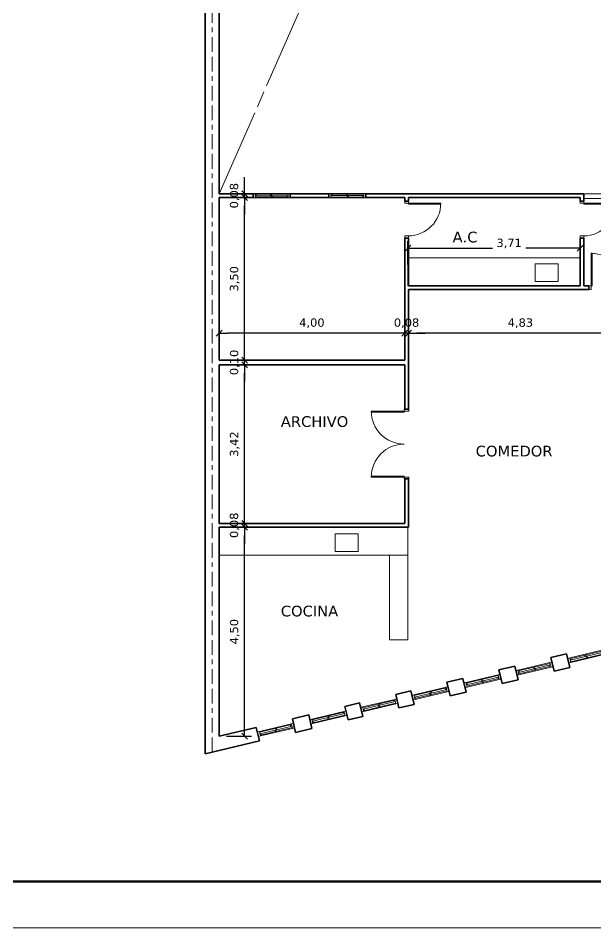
# Model space of a CAD drawing. Header units: metres. Extents: x -163 to 91, y -12 to 67.
# Drawn here: x -97.44 to -84.99, y -12.18 to 7.4 of the extents above; entities that cross this region are included whole.
import ezdxf

# ---------------------------------------------------------------- set-up
doc = ezdxf.new("R2010")
doc.units = ezdxf.units.M
doc.header["$LTSCALE"] = 0.508
doc.header["$PDMODE"] = 1
doc.header["$PDSIZE"] = -2
doc.linetypes.add('STYLE_07', pattern=[1.875, 0.625, -0.20828, 0.625, -0.20836, 0.06943, -0.13893])
doc.linetypes.add('STYLE_09', pattern=[5, 3.75, -0.277785, 0.69443, -0.277785])
doc.layers.get('0').update_dxf_attribs({"lineweight": 18})
for name, color, linetype, lineweight in [('CARPINTERIA', 7, 'Continuous', 13), ('Dimension', 7, 'Continuous', 5), ('Muros', 7, 'Continuous', 35), ('None', 7, 'Continuous', 5), ('ROTUL1', 7, 'Continuous', 20), ('Zócalo', 7, 'Continuous', 9)]:
    doc.layers.add(name, color=color, linetype=linetype, lineweight=lineweight)
doc.styles.add('HoratioDBol', font='')
doc.styles.add('Verdana', font='verdana.ttf')
doc.styles.get('HoratioDBol').set_extended_font_data('HoratioDBol')
doc.dimstyles.new('personal', dxfattribs={"dimtxt": 0.214974, "dimasz": 0.179989, "dimexe": 0.15, "dimexo": 0.159, "dimgap": 0.001, "dimtad": 1, "dimzin": 3, "dimtxsty": 'HoratioDBol', "dimblk": 'VW_SLASH', "dimcen": 0, "dimdle": 0.001, "dimazin": 0, "dimtfac": 0.8, "dimtix": 1, "dimtmove": 0, "dimatfit": 0, "dimldrblk": 'VW_CONCAVEFILLED', "dimfxl": 0, "dimfrac": 2, "dimtolj": 1, "dimtzin": 3, "dimarcsym": 0})

# ---------------------------------------------------------------- blocks, each defined once
blk = doc.blocks.new('VE80')
at = {"layer": 'CARPINTERIA', "color": 0}
for p, q in [((-0.354, 0.05), (0.357, 0.05)), ((-0.354, 0.033), (0.357, 0.033)), ((-0.332, -0.001), (-0.332, 0.033)), ((0.332, 0.001), (0.332, -0.033)), ((-0.354, -0.001), (0.357, -0.001)), ((-0.354, -0.033), (0.356, -0.033)), ((-0.354, -0.05), (0.357, -0.05))]:
    blk.add_line(p, q, dxfattribs=at)
at = {"layer": 'CARPINTERIA', "color": 0, "flags": 128}
for points in [[(-0.354, 0.05), (-0.399, 0.05), (-0.399, -0.05), (-0.354, -0.05)], [(-0.022, 0.033), (0, 0.033), (0, 0), (-0.022, 0)], [(0, 0), (0.022, 0), (0.022, -0.033), (0, -0.033)], [(0.401, 0.05), (0.357, 0.05), (0.357, -0.05), (0.401, -0.05)]]:
    blk.add_lwpolyline(points, close=True, dxfattribs=at)
blk = doc.blocks.new('P 0.80 (0.10)')
at = {"layer": 'CARPINTERIA', "color": 0, "flags": 128}
for points in [[(-0.33, 0.739), (-0.35, 0.739), (-0.35, 0.04), (-0.33, 0.04)], [(-0.4, 0.0395), (-0.35, 0.0395), (-0.35, -0.0405), (-0.4, -0.0405)], [(0.35, 0.0395), (0.4, 0.0395), (0.4, -0.0405), (0.35, -0.0405)]]:
    blk.add_lwpolyline(points, close=True, dxfattribs=at)
at = {"layer": 'CARPINTERIA', "color": 0}
blk.add_arc((-0.35, 0.038), 0.7, 0, 90, dxfattribs=at)
blk = doc.blocks.new('P1 Acc-2')
at = {"layer": 'CARPINTERIA'}
for points in [[(-0.75, -0.05), (-0.71, -0.05), (-0.71, 0.05), (-0.75, 0.05)], [(0.75, -0.05), (0.71, -0.05), (0.71, 0.05), (0.75, 0.05)], [(-0.71, -0.05), (-0.69, -0.05), (-0.69, -0.76), (-0.71, -0.76)], [(0.69, -0.05), (0.71, -0.05), (0.71, -0.76), (0.69, -0.76)]]:
    blk.add_lwpolyline(points, close=True, dxfattribs=at)
for centre, start, end in [((-0.71, -0.05), 270, 0.0796), ((0.71, -0.05), 180, 270)]:
    blk.add_arc(centre, 0.71, start, end, dxfattribs=at)
blk = doc.blocks.new('VW_SLASH')
at = {"color": 0, "linetype": 'ByBlock', "lineweight": -2}
blk.add_line((0, 0), (-1, 0), dxfattribs=at)
at = {"layer": 'Zócalo', "color": 0}
blk.add_lwpolyline([(0.35, 0.35), (-0.35, -0.35)], dxfattribs=at)
blk = doc.blocks.new('*D301')
at = {"layer": 'Defpoints', "color": 0, "lineweight": 0, "transparency": 16777216}
for p in [(-92.743, 3.62), (-92.743, 3.54), (-92.559, 3.62)]:
    blk.add_point(p, dxfattribs=at)
at = {"layer": 'Dimension', "color": 0, "lineweight": -2, "transparency": 16777216}
for p, q in [((-92.559, 3.8), (-92.559, 3.98)), ((-92.584, 3.62), (-92.409, 3.62)), ((-92.584, 3.54), (-92.409, 3.54)), ((-92.559, 3.54), (-92.559, 3.62)), ((-92.559, 3.36), (-92.559, 3.18))]:
    blk.add_line(p, q, dxfattribs=at)
at = {"layer": 'Dimension', "color": 0, "lineweight": -2, "transparency": 16777216, "xscale": 0.179989013671875, "yscale": 0.179989013671875, "zscale": 0.179989013671875}
for p, rotation in [((-92.559, 3.62), 270), ((-92.559, 3.54), 90)]:
    blk.add_blockref('VW_SLASH', p, dxfattribs=dict(at, rotation=rotation))
at = {"layer": 'Dimension', "color": 0, "transparency": 16777216, "insert": (-92.773, 3.58), "char_height": 0.1794, "attachment_point": 5, "rotation": 90, "style": 'Verdana'}
blk.add_mtext('\\A1;0,08', dxfattribs=at)
blk = doc.blocks.new('VW_CONCAVEFILLED')
at = {"linetype": 'ByBlock', "lineweight": 0}
blk.add_hatch(color=0, dxfattribs=at).paths.add_polyline_path([(-1.11, 0.3), (-1.08, 0.28), (-1.05, 0.26), (-1.01, 0.25), (-0.98, 0.23), (-0.95, 0.22), (-0.91, 0.2), (-0.88, 0.19), (-0.85, 0.17), (-0.81, 0.16), (-0.78, 0.15), (-0.75, 0.13), (-0.71, 0.12), (-0.68, 0.11), (-0.64, 0.1), (-0.61, 0.09), (-0.57, 0.08), (-0.54, 0.07), (-0.5, 0.06), (-0.47, 0.06), (-0.43, 0.05), (-0.4, 0.04), (-0.36, 0.04), (-0.33, 0.03), (-0.29, 0.02), (-0.26, 0.02), (-0.22, 0.01), (-0.18, 0.01), (-0.15, 0.01), (-0.11, 0.01), (-0.07, 0), (-0.04, 0), (0, 0), (-0.04, 0), (-0.07, 0), (-0.11, -0.01), (-0.15, -0.01), (-0.18, -0.01), (-0.22, -0.01), (-0.26, -0.02), (-0.29, -0.02), (-0.33, -0.03), (-0.36, -0.04), (-0.4, -0.04), (-0.43, -0.05), (-0.47, -0.06), (-0.5, -0.06), (-0.54, -0.07), (-0.57, -0.08), (-0.61, -0.09), (-0.64, -0.1), (-0.68, -0.11), (-0.71, -0.12), (-0.75, -0.13), (-0.78, -0.15), (-0.81, -0.16), (-0.85, -0.17), (-0.88, -0.19), (-0.91, -0.2), (-0.95, -0.22), (-0.98, -0.23), (-1.01, -0.25), (-1.05, -0.26), (-1.08, -0.28), (-1.11, -0.3), (-1.1, -0.28), (-1.08, -0.27), (-1.07, -0.25), (-1.06, -0.23), (-1.05, -0.22), (-1.04, -0.2), (-1.03, -0.18), (-1.02, -0.16), (-1.02, -0.14), (-1.01, -0.12), (-1.01, -0.1), (-1, -0.08), (-1, -0.06), (-1, -0.04), (-0.99, -0.02), (-0.99, 0), (-0.99, 0.02), (-1, 0.04), (-1, 0.06), (-1, 0.08), (-1.01, 0.1), (-1.01, 0.12), (-1.02, 0.14), (-1.02, 0.16), (-1.03, 0.18), (-1.04, 0.2), (-1.05, 0.22), (-1.06, 0.23), (-1.07, 0.25), (-1.08, 0.27), (-1.1, 0.28)])
at = {"layer": 'Zócalo', "color": 0}
blk.add_lwpolyline([(-1.11, 0.3), (-1.08, 0.28), (-1.05, 0.26), (-1.01, 0.25), (-0.98, 0.23), (-0.95, 0.22), (-0.91, 0.2), (-0.88, 0.19), (-0.85, 0.17), (-0.81, 0.16), (-0.78, 0.15), (-0.75, 0.13), (-0.71, 0.12), (-0.68, 0.11), (-0.64, 0.1), (-0.61, 0.09), (-0.57, 0.08), (-0.54, 0.07), (-0.5, 0.06), (-0.47, 0.06), (-0.43, 0.05), (-0.4, 0.04), (-0.36, 0.04), (-0.33, 0.03), (-0.29, 0.02), (-0.26, 0.02), (-0.22, 0.01), (-0.18, 0.01), (-0.15, 0.01), (-0.11, 0.01), (-0.07, 0), (-0.04, 0), (0, 0), (-0.04, 0), (-0.07, 0), (-0.11, -0.01), (-0.15, -0.01), (-0.18, -0.01), (-0.22, -0.01), (-0.26, -0.02), (-0.29, -0.02), (-0.33, -0.03), (-0.36, -0.04), (-0.4, -0.04), (-0.43, -0.05), (-0.47, -0.06), (-0.5, -0.06), (-0.54, -0.07), (-0.57, -0.08), (-0.61, -0.09), (-0.64, -0.1), (-0.68, -0.11), (-0.71, -0.12), (-0.75, -0.13), (-0.78, -0.15), (-0.81, -0.16), (-0.85, -0.17), (-0.88, -0.19), (-0.91, -0.2), (-0.95, -0.22), (-0.98, -0.23), (-1.01, -0.25), (-1.05, -0.26), (-1.08, -0.28), (-1.11, -0.3), (-1.1, -0.28), (-1.08, -0.27), (-1.07, -0.25), (-1.06, -0.23), (-1.05, -0.22), (-1.04, -0.2), (-1.03, -0.18), (-1.02, -0.16), (-1.02, -0.14), (-1.01, -0.12), (-1.01, -0.1), (-1, -0.08), (-1, -0.06), (-1, -0.04), (-0.99, -0.02), (-0.99, 0), (-0.99, 0.02), (-1, 0.04), (-1, 0.06), (-1, 0.08), (-1.01, 0.1), (-1.01, 0.12), (-1.02, 0.14), (-1.02, 0.16), (-1.03, 0.18), (-1.04, 0.2), (-1.05, 0.22), (-1.06, 0.23), (-1.07, 0.25), (-1.08, 0.27), (-1.1, 0.28)], close=True, dxfattribs=at)
blk = doc.blocks.new('*D302')
at = {"layer": 'Defpoints', "color": 0, "lineweight": 0, "transparency": 16777216}
for p in [(-92.743, 3.54), (-92.559, 3.54), (-92.309, 0.04)]:
    blk.add_point(p, dxfattribs=at)
at = {"layer": 'Dimension', "color": 0, "lineweight": -2, "transparency": 16777216}
for p, q in [((-92.584, 3.54), (-92.409, 3.54)), ((-92.559, 0.22), (-92.559, 3.36)), ((-92.468, 0.04), (-92.709, 0.04))]:
    blk.add_line(p, q, dxfattribs=at)
at = {"layer": 'Dimension', "color": 0, "lineweight": -2, "transparency": 16777216, "xscale": 0.179989013671875, "yscale": 0.179989013671875, "zscale": 0.179989013671875}
for p, rotation in [((-92.559, 3.54), 90), ((-92.559, 0.04), 270)]:
    blk.add_blockref('VW_SLASH', p, dxfattribs=dict(at, rotation=rotation))
at = {"layer": 'Dimension', "color": 0, "transparency": 16777216, "insert": (-92.772, 1.79), "char_height": 0.1794, "attachment_point": 5, "rotation": 90, "style": 'Verdana'}
blk.add_mtext('\\A1;3,50', dxfattribs=at)
blk = doc.blocks.new('*D303')
at = {"layer": 'Defpoints', "color": 0, "lineweight": 0, "transparency": 16777216}
for p in [(-92.559, 0.04), (-92.309, 0.04), (-92.329, -0.06)]:
    blk.add_point(p, dxfattribs=at)
at = {"layer": 'Dimension', "color": 0, "lineweight": -2, "transparency": 16777216}
for p, q in [((-92.559, 0.22), (-92.559, 0.4)), ((-92.468, 0.04), (-92.709, 0.04)), ((-92.559, -0.06), (-92.559, 0.04)), ((-92.488, -0.06), (-92.709, -0.06)), ((-92.559, -0.24), (-92.559, -0.42))]:
    blk.add_line(p, q, dxfattribs=at)
at = {"layer": 'Dimension', "color": 0, "lineweight": -2, "transparency": 16777216, "xscale": 0.179989013671875, "yscale": 0.179989013671875, "zscale": 0.179989013671875}
for p, rotation in [((-92.559, 0.04), 270), ((-92.559, -0.06), 90)]:
    blk.add_blockref('VW_SLASH', p, dxfattribs=dict(at, rotation=rotation))
at = {"layer": 'Dimension', "color": 0, "transparency": 16777216, "insert": (-92.772, -0.01), "char_height": 0.1794, "attachment_point": 5, "rotation": 90, "style": 'Verdana'}
blk.add_mtext('\\A1;0,10', dxfattribs=at)
blk = doc.blocks.new('*D304')
at = {"layer": 'Defpoints', "color": 0, "lineweight": 0, "transparency": 16777216}
for p in [(-92.559, -0.06), (-92.329, -0.06), (-92.435, -3.476)]:
    blk.add_point(p, dxfattribs=at)
at = {"layer": 'Dimension', "color": 0, "lineweight": -2, "transparency": 16777216}
for p, q in [((-92.488, -0.06), (-92.709, -0.06)), ((-92.559, -3.296), (-92.559, -0.24)), ((-92.594, -3.476), (-92.709, -3.476))]:
    blk.add_line(p, q, dxfattribs=at)
at = {"layer": 'Dimension', "color": 0, "lineweight": -2, "transparency": 16777216, "xscale": 0.179989013671875, "yscale": 0.179989013671875, "zscale": 0.179989013671875}
for p, rotation in [((-92.559, -0.06), 90), ((-92.559, -3.476), 270)]:
    blk.add_blockref('VW_SLASH', p, dxfattribs=dict(at, rotation=rotation))
at = {"layer": 'Dimension', "color": 0, "transparency": 16777216, "insert": (-92.772, -1.768), "char_height": 0.1794, "attachment_point": 5, "rotation": 90, "style": 'Verdana'}
blk.add_mtext('\\A1;3,42', dxfattribs=at)
blk = doc.blocks.new('*D305')
at = {"layer": 'Defpoints', "color": 0, "lineweight": 0, "transparency": 16777216}
for p in [(-92.559, -3.476), (-92.435, -3.476), (-93.109, -3.556)]:
    blk.add_point(p, dxfattribs=at)
at = {"layer": 'Dimension', "color": 0, "lineweight": -2, "transparency": 16777216}
for p, q in [((-92.559, -3.296), (-92.559, -3.116)), ((-92.594, -3.476), (-92.709, -3.476)), ((-92.559, -3.556), (-92.559, -3.476)), ((-92.95, -3.556), (-92.409, -3.556)), ((-92.559, -3.736), (-92.559, -3.916))]:
    blk.add_line(p, q, dxfattribs=at)
at = {"layer": 'Dimension', "color": 0, "lineweight": -2, "transparency": 16777216, "xscale": 0.179989013671875, "yscale": 0.179989013671875, "zscale": 0.179989013671875}
for p, rotation in [((-92.559, -3.476), 270), ((-92.559, -3.556), 90)]:
    blk.add_blockref('VW_SLASH', p, dxfattribs=dict(at, rotation=rotation))
at = {"layer": 'Dimension', "color": 0, "transparency": 16777216, "insert": (-92.773, -3.516), "char_height": 0.1794, "attachment_point": 5, "rotation": 90, "style": 'Verdana'}
blk.add_mtext('\\A1;0,08', dxfattribs=at)
blk = doc.blocks.new('*D306')
at = {"layer": 'Defpoints', "color": 0, "lineweight": 0, "transparency": 16777216}
for p in [(-93.109, -3.556), (-92.559, -3.556), (-93.109, -8.056)]:
    blk.add_point(p, dxfattribs=at)
at = {"layer": 'Dimension', "color": 0, "lineweight": -2, "transparency": 16777216}
for p, q in [((-92.95, -3.556), (-92.409, -3.556)), ((-92.559, -7.876), (-92.559, -3.736)), ((-92.95, -8.056), (-92.409, -8.056))]:
    blk.add_line(p, q, dxfattribs=at)
at = {"layer": 'Dimension', "color": 0, "lineweight": -2, "transparency": 16777216, "xscale": 0.179989013671875, "yscale": 0.179989013671875, "zscale": 0.179989013671875}
for p, rotation in [((-92.559, -3.556), 90), ((-92.559, -8.056), 270)]:
    blk.add_blockref('VW_SLASH', p, dxfattribs=dict(at, rotation=rotation))
at = {"layer": 'Dimension', "color": 0, "transparency": 16777216, "insert": (-92.772, -5.806), "char_height": 0.1794, "attachment_point": 5, "rotation": 90, "style": 'Verdana'}
blk.add_mtext('\\A1;4,50', dxfattribs=at)
blk = doc.blocks.new('*D307')
at = {"layer": 'Defpoints', "color": 0, "lineweight": 0, "transparency": 16777216}
for p in [(-93.109, 0.62), (-93.109, 0.47), (-89.109, 0.47)]:
    blk.add_point(p, dxfattribs=at)
at = {"layer": 'Dimension', "color": 0, "lineweight": -2, "transparency": 16777216}
for p, q in [((-93.109, 0.629), (-93.109, 0.77)), ((-89.289, 0.62), (-92.929, 0.62)), ((-89.109, 0.629), (-89.109, 0.77))]:
    blk.add_line(p, q, dxfattribs=at)
at = {"layer": 'Dimension', "color": 0, "lineweight": -2, "transparency": 16777216, "xscale": 0.179989013671875, "yscale": 0.179989013671875, "zscale": 0.179989013671875, "rotation": 180}
blk.add_blockref('VW_SLASH', (-93.109, 0.62), dxfattribs=at)
at = {"layer": 'Dimension', "color": 0, "lineweight": -2, "transparency": 16777216, "xscale": 0.179989013671875, "yscale": 0.179989013671875, "zscale": 0.179989013671875}
blk.add_blockref('VW_SLASH', (-89.109, 0.62), dxfattribs=at)
at = {"layer": 'Dimension', "color": 0, "transparency": 16777216, "insert": (-91.109, 0.834), "char_height": 0.1794, "attachment_point": 5, "style": 'Verdana'}
blk.add_mtext('\\A1;4,00', dxfattribs=at)
blk = doc.blocks.new('*D308')
at = {"layer": 'Defpoints', "color": 0, "lineweight": 0, "transparency": 16777216}
for p in [(-89.109, 0.62), (-89.109, 0.47), (-89.029, 0.271)]:
    blk.add_point(p, dxfattribs=at)
at = {"layer": 'Dimension', "color": 0, "lineweight": -2, "transparency": 16777216}
for p, q in [((-89.289, 0.62), (-89.469, 0.62)), ((-89.109, 0.629), (-89.109, 0.77)), ((-89.029, 0.62), (-89.109, 0.62)), ((-89.029, 0.43), (-89.029, 0.77)), ((-88.849, 0.62), (-88.669, 0.62))]:
    blk.add_line(p, q, dxfattribs=at)
at = {"layer": 'Dimension', "color": 0, "lineweight": -2, "transparency": 16777216, "xscale": 0.179989013671875, "yscale": 0.179989013671875, "zscale": 0.179989013671875}
blk.add_blockref('VW_SLASH', (-89.109, 0.62), dxfattribs=at)
at = {"layer": 'Dimension', "color": 0, "lineweight": -2, "transparency": 16777216, "xscale": 0.179989013671875, "yscale": 0.179989013671875, "zscale": 0.179989013671875, "rotation": 180}
blk.add_blockref('VW_SLASH', (-89.029, 0.62), dxfattribs=at)
at = {"layer": 'Dimension', "color": 0, "transparency": 16777216, "insert": (-89.069, 0.834), "char_height": 0.1794, "attachment_point": 5, "style": 'Verdana'}
blk.add_mtext('\\A1;0,08', dxfattribs=at)
blk = doc.blocks.new('*D309')
at = {"layer": 'Defpoints', "color": 0, "lineweight": 0, "transparency": 16777216}
for p in [(-89.029, 0.62), (-89.029, 0.271), (-84.204, 0.34)]:
    blk.add_point(p, dxfattribs=at)
at = {"layer": 'Dimension', "color": 0, "lineweight": -2, "transparency": 16777216}
for p, q in [((-89.029, 0.43), (-89.029, 0.77)), ((-84.384, 0.62), (-88.849, 0.62)), ((-84.204, 0.499), (-84.204, 0.77))]:
    blk.add_line(p, q, dxfattribs=at)
at = {"layer": 'Dimension', "color": 0, "lineweight": -2, "transparency": 16777216, "xscale": 0.179989013671875, "yscale": 0.179989013671875, "zscale": 0.179989013671875, "rotation": 180}
blk.add_blockref('VW_SLASH', (-89.029, 0.62), dxfattribs=at)
at = {"layer": 'Dimension', "color": 0, "lineweight": -2, "transparency": 16777216, "xscale": 0.179989013671875, "yscale": 0.179989013671875, "zscale": 0.179989013671875}
blk.add_blockref('VW_SLASH', (-84.204, 0.62), dxfattribs=at)
at = {"layer": 'Dimension', "color": 0, "transparency": 16777216, "insert": (-86.616, 0.834), "char_height": 0.1794, "attachment_point": 5, "style": 'Verdana'}
blk.add_mtext('\\A1;4,83', dxfattribs=at)
blk = doc.blocks.new('*D319')
at = {"layer": 'Defpoints', "color": 0, "lineweight": 0, "transparency": 16777216}
for p in [(-89.039, 2.45), (-89.039, 1.942), (-85.329, 1.942)]:
    blk.add_point(p, dxfattribs=at)
at = {"layer": 'Dimension', "color": 0, "lineweight": -2, "transparency": 16777216}
for p, q in [((-89.039, 2.101), (-89.039, 2.6)), ((-85.329, 2.101), (-85.329, 2.6)), ((-88.859, 2.45), (-87.216, 2.45)), ((-85.509, 2.45), (-86.502, 2.45))]:
    blk.add_line(p, q, dxfattribs=at)
at = {"layer": 'Dimension', "color": 0, "lineweight": -2, "transparency": 16777216, "xscale": 0.179989013671875, "yscale": 0.179989013671875, "zscale": 0.179989013671875, "rotation": 180}
blk.add_blockref('VW_SLASH', (-89.039, 2.45), dxfattribs=at)
at = {"layer": 'Dimension', "color": 0, "lineweight": -2, "transparency": 16777216, "xscale": 0.179989013671875, "yscale": 0.179989013671875, "zscale": 0.179989013671875}
blk.add_blockref('VW_SLASH', (-85.329, 2.45), dxfattribs=at)
at = {"layer": 'Dimension', "color": 0, "transparency": 16777216, "insert": (-86.859, 2.55), "char_height": 0.1794, "attachment_point": 5, "style": 'Verdana'}
blk.add_mtext('\\A1;3,71', dxfattribs=at)

msp = doc.modelspace()

# ---------------------------------------------------------------- linework, layer by layer
at = {"layer": 'Muros'}
for p, q in [((-93.409, -8.436), (-93.409, 43.91)), ((-93.109, 3.62), (-93.109, 43.61)), ((-93.109, 3.62), (-92.377, 3.62)), ((-93.109, 0.04), (-93.109, 3.54)), ((-93.109, 3.54), (-92.377, 3.54)), ((-92.377, 3.54), (-92.377, 3.62)), ((-91.577, 3.62), (-90.744, 3.62)), ((-91.577, 3.54), (-91.577, 3.62)), ((-91.577, 3.54), (-90.744, 3.54)), ((-90.744, 3.54), (-90.744, 3.62)), ((-89.944, 3.62), (-85.249, 3.62)), ((-89.944, 3.54), (-89.944, 3.62)), ((-89.944, 3.54), (-89.109, 3.54)), ((-89.109, 3.54), (-89.109, 3.465)), ((-89.029, 3.54), (-85.329, 3.54)), ((-89.029, 3.54), (-89.029, 3.465)), ((-85.329, 3.465), (-85.329, 3.54)), ((-85.249, 3.465), (-85.249, 3.62)), ((-89.109, 3.465), (-89.029, 3.465)), ((-85.249, 3.465), (-85.329, 3.465)), ((-89.109, 2.665), (-89.109, 0.04)), ((-89.109, 2.665), (-89.029, 2.665)), ((-89.029, 2.665), (-89.029, 1.64)), ((-85.249, 2.665), (-85.329, 2.665)), ((-85.329, 1.64), (-85.329, 2.665)), ((-85.249, 1.64), (-85.249, 2.665)), ((-89.029, 1.64), (-85.329, 1.64)), ((-85.249, 1.64), (-85.139, 1.64)), ((-85.139, 1.56), (-85.139, 1.64)), ((-89.029, 1.56), (-89.029, -1.018)), ((-89.029, 1.56), (-85.139, 1.56)), ((-93.109, 0.04), (-89.109, 0.04)), ((-93.109, -3.476), (-93.109, -0.06)), ((-93.109, -0.06), (-89.109, -0.06)), ((-89.109, -0.06), (-89.109, -1.018)), ((-89.109, -1.018), (-89.029, -1.018)), ((-89.109, -2.518), (-89.109, -3.476)), ((-89.109, -2.518), (-89.029, -2.518)), ((-89.029, -2.518), (-89.029, -3.556)), ((-89.109, -3.476), (-93.109, -3.476)), ((-93.109, -8.056), (-93.109, -3.556)), ((-89.029, -3.556), (-93.109, -3.556)), ((-85.958, -6.364), (-85.621, -6.284)), ((-85.889, -6.655), (-85.958, -6.364)), ((-85.552, -6.576), (-85.621, -6.284)), ((-87.077, -6.628), (-86.736, -6.548)), ((-87.008, -6.92), (-87.077, -6.628)), ((-86.667, -6.84), (-86.736, -6.548)), ((-85.889, -6.655), (-85.552, -6.576)), ((-88.198, -6.894), (-87.855, -6.813)), ((-87.786, -7.105), (-87.855, -6.813)), ((-87.008, -6.92), (-86.667, -6.84)), ((-88.128, -7.186), (-88.198, -6.894)), ((-89.303, -7.155), (-88.976, -7.078)), ((-89.234, -7.447), (-89.303, -7.155)), ((-88.907, -7.37), (-88.976, -7.078)), ((-88.128, -7.186), (-87.786, -7.105)), ((-90.398, -7.415), (-90.081, -7.34)), ((-90.329, -7.706), (-90.398, -7.415)), ((-90.012, -7.632), (-90.081, -7.34)), ((-89.234, -7.447), (-88.907, -7.37)), ((-91.529, -7.682), (-91.176, -7.599)), ((-91.107, -7.891), (-91.176, -7.599)), ((-90.329, -7.706), (-90.012, -7.632)), ((-91.459, -7.974), (-91.529, -7.682)), ((-93.109, -8.056), (-92.307, -7.866)), ((-92.238, -8.158), (-92.307, -7.866)), ((-91.459, -7.974), (-91.107, -7.891)), ((-93.409, -8.436), (-92.238, -8.158))]:
    msp.add_line(p, q, dxfattribs=at)
at = {"layer": 'None', "color": 7, "linetype": 'STYLE_07', "lineweight": 5}
msp.add_line((-93.259, -8.4), (-93.259, 44.36), dxfattribs=at)
at = {"layer": 'None', "color": 253, "linetype": 'STYLE_09', "lineweight": 5}
msp.add_line((-93.109, 3.62), (-76.089, 42.28), dxfattribs=at)
at = {"layer": 'None', "linetype": 'Continuous', "lineweight": 50}
msp.add_line((-158.688, -11.18), (-60.573, -11.18), dxfattribs=at)
at = {"layer": 'None'}
msp.add_lwpolyline([(-85.249, 3.62), (-79.738, 3.62), (-79.739, 2.87), (-77.264, 2.87), (-77.264, 2.77), (-79.839, 2.77), (-79.838, 3.52), (-85.249, 3.52)], close=True, dxfattribs=at)
at = {"layer": 'None', "color": 7, "linetype": 'Continuous', "lineweight": 5}
for points in [[(-89.039, 2.244), (-85.329, 2.244), (-85.329, 1.64), (-89.039, 1.64)], [(-86.299, 2.115), (-85.799, 2.115), (-85.799, 1.735), (-86.299, 1.735)], [(-93.109, -3.556), (-89.039, -3.556), (-89.039, -4.16), (-93.109, -4.16)], [(-90.609, -3.7), (-90.109, -3.7), (-90.109, -4.08), (-90.609, -4.08)], [(-89.439, -4.16), (-89.039, -4.16), (-89.039, -5.98), (-89.439, -5.98)]]:
    msp.add_lwpolyline(points, close=True, dxfattribs=at)
at = {"layer": 'ROTUL1', "linetype": 'Continuous', "lineweight": 9}
msp.add_line((-159.628, -12.18), (-59.513, -12.18), dxfattribs=at)

# ---------------------------------------------------------------- block references
at = {"layer": 'Muros', "color": 7}
for name, p, rotation in [('P 0.80 (0.10)', (-89.069, 3.065), 270), ('P 0.80 (0.10)', (-85.289, 3.065), 270), ('VE80', (-85.198, -6.338), 13.31793663359857)]:
    msp.add_blockref(name, p, dxfattribs=dict(at, rotation=rotation))
msp.add_blockref('P 0.80 (0.10)', (-84.739, 1.6), dxfattribs=at)
at = {"layer": 'Muros', "color": 7, "xscale": -1, "rotation": 193.3179366335985}
for p in [(-88.553, -7.132), (-91.884, -7.921)]:
    msp.add_blockref('VE80', p, dxfattribs=at)
at = {"layer": 'None', "color": 7}
msp.add_blockref('VE80', (-91.979, 3.58), dxfattribs=at)
for p, rotation in [((-90.343, 3.58), 180), ((-86.312, -6.601), 193.3179366335985), ((-87.43, -6.866), 193.3179366335985)]:
    msp.add_blockref('VE80', p, dxfattribs=dict(at, rotation=rotation))
at = {"layer": 'None', "color": 7, "xscale": -1}
for name, p, rotation in [('P1 Acc-2', (-89.069, -1.768), 270), ('VE80', (-89.659, -7.394), 193.3179366335985), ('VE80', (-90.754, -7.653), 193.3179366335985)]:
    msp.add_blockref(name, p, dxfattribs=dict(at, rotation=rotation))

# ---------------------------------------------------------------- texts
at = {"layer": 'None', "color": 7, "char_height": 0.2307, "attachment_point": 1, "line_spacing_factor": 1.003239, "style": 'Verdana'}
for s, insert in [('A.C', (-88.078, 2.805)), ('ARCHIVO', (-91.779, -1.167)), ('COMEDOR', (-87.579, -1.803)), ('COCINA', (-91.779, -5.247))]:
    msp.add_mtext(s, dxfattribs=dict(at, insert=insert))

# ---------------------------------------------------------------- dimensions: what is measured, and where the dimension line sits
at = {"layer": 'Dimension'}
for base, p1, p2, picture, middle in [((-92.559, 3.62), (-92.743, 3.54), (-92.743, 3.62), '*D301', (-92.773, 3.58)), ((-92.559, 3.54), (-92.309, 0.04), (-92.743, 3.54), '*D302', (-92.772, 1.79)), ((-92.559, 0.04), (-92.329, -0.06), (-92.309, 0.04), '*D303', (-92.772, -0.01)), ((-92.559, -0.06), (-92.435, -3.476), (-92.329, -0.06), '*D304', (-92.772, -1.768)), ((-92.559, -3.476), (-93.109, -3.556), (-92.435, -3.476), '*D305', (-92.773, -3.516)), ((-92.559, -3.556), (-93.109, -8.056), (-93.109, -3.556), '*D306', (-92.772, -5.806))]:
    dim = msp.add_linear_dim(base=base, p1=p1, p2=p2, angle=270, dimstyle='personal', override={"dimtxt": 0.179421, "dimgap": 0.1, "dimpost": '<>', "dimtxsty": 'Verdana', "dimtmove": 2}, dxfattribs=at)
    dim.commit()
    dim.dimension.update_dxf_attribs({"geometry": picture, "text_midpoint": middle})
dim = msp.add_linear_dim(base=(-89.039, 2.45), p1=(-85.329, 1.942), p2=(-89.039, 1.942), dimstyle='personal', override={"dimtxt": 0.179421, "dimgap": 0.1, "dimpost": '<>', "dimtxsty": 'Verdana', "dimtmove": 2}, dxfattribs=at)
dim.commit()
dim.dimension.update_dxf_attribs({"geometry": '*D319', "text_midpoint": (-86.859, 2.55), "dimtype": 160})
for base, p1, p2, picture, middle in [((-93.109, 0.62), (-89.109, 0.47), (-93.109, 0.47), '*D307', (-91.109, 0.834)), ((-89.109, 0.62), (-89.029, 0.271), (-89.109, 0.47), '*D308', (-89.069, 0.834)), ((-89.028531016, 0.62), (-84.203531016, 0.34), (-89.028531016, 0.270949753), '*D309', (-86.616031016, 0.834050754))]:
    dim = msp.add_linear_dim(base=base, p1=p1, p2=p2, dimstyle='personal', override={"dimtxt": 0.179421, "dimgap": 0.1, "dimpost": '<>', "dimtxsty": 'Verdana', "dimtmove": 2}, dxfattribs=at)
    dim.commit()
    dim.dimension.update_dxf_attribs({"geometry": picture, "text_midpoint": middle})

doc.saveas('drawing.dxf')
